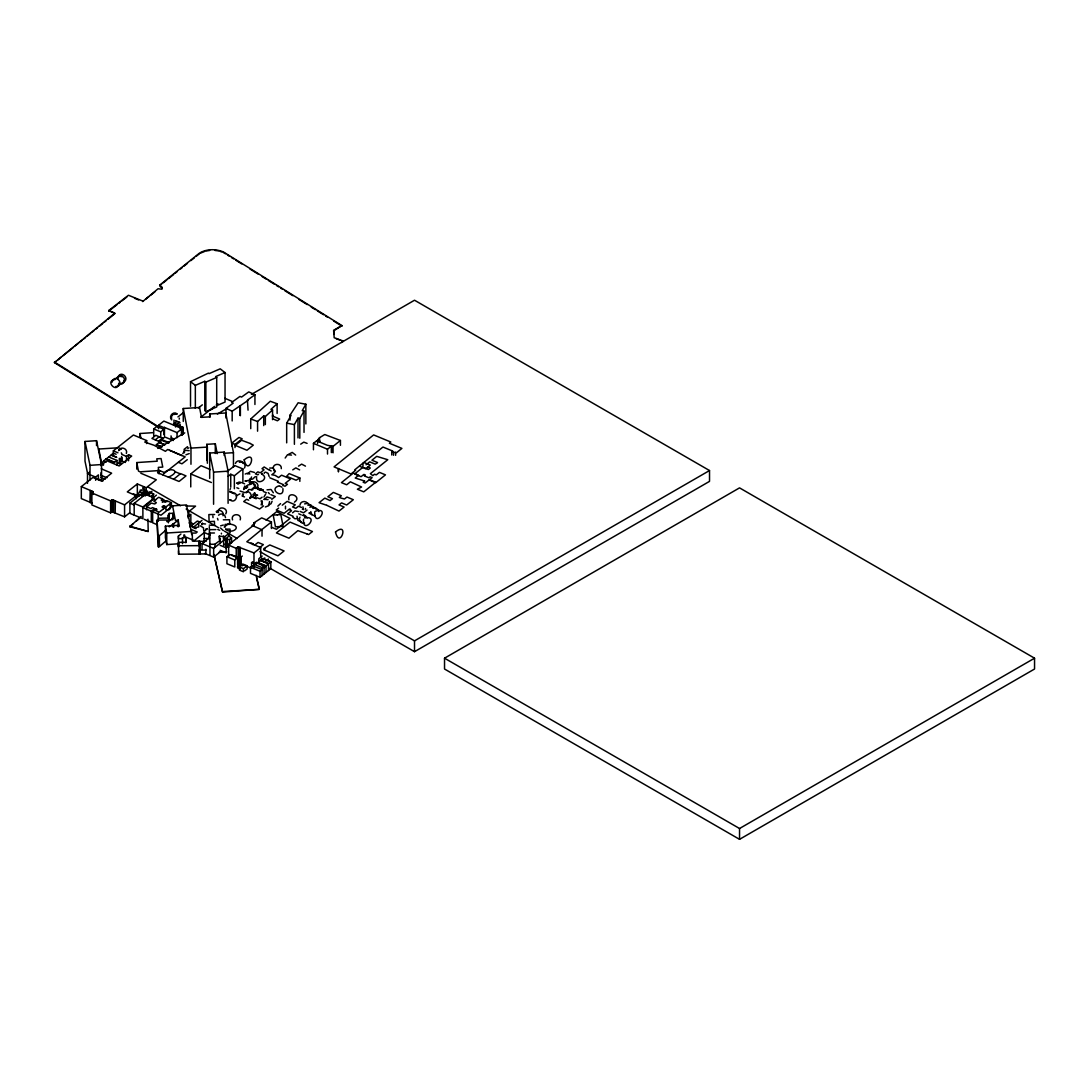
<?xml version="1.0" encoding="UTF-8"?>
<svg xmlns="http://www.w3.org/2000/svg" width="1089" height="1089" viewBox="0 0 1089 1089"><rect width="100%" height="100%" fill="white"/><g stroke="black" fill="none" stroke-linecap="round" stroke-linejoin="round"><path stroke-width="1.5" d="M169.203 526.858L178.46 520.106M165.909 507.42L165.882 509.802L169.081 509.747L169.026 508.74L170.333 508.726L170.279 506.181L173.083 506.14M112.153 382.116C114.781 372.002 126.12 385.805 115.815 386.541M118.02 376.985L117.83 378.727M124.445 379.83L123.356 382.28M126.351 453.46C128.271 448.573 120.321 445.714 118.701 450.696M171.545 416.406L171.545 419.156M179.209 419.156L179.399 418.149M182.802 453.596L185.13 450.302L189.159 450.669M201.955 524.748L202.527 523.06M203.834 531.241L203.452 527.825L200.376 525.81M218.276 511.49C218.753 504.997 229.18 508.386 225.75 513.899M223.027 515.75C224.593 511.83 219.066 508.372 216.262 511.544M244.875 488.171L245.066 486.429M240.193 519.889C242.479 512.973 230.242 512.973 232.529 519.889M246.4 492.786L248.728 489.478L252.757 489.846M256.636 476.56C254.935 487.191 271.134 478.697 261.551 474.014M255.697 488.43L255.316 485.013L252.24 482.999M257.725 487.219C259.291 483.298 253.751 479.841 250.946 483.012M264.219 473.429L264.409 472.422M261.687 503.213L261.115 504.888M265.648 494.093L263.96 497.02M272.1 501.28L271.011 503.731L268.452 504.969M285.168 458.033L287.496 454.726L291.525 455.093M285.481 508.917L285.481 506.154M297.011 516.213L297.896 520.419L301.217 521.658M299.951 505.146C300.088 501.376 305.75 500.055 307.438 503.472M116.591 378.074L119.327 375.528L122.118 375.787M235.401 463.451C237.606 457.557 247.53 462.948 244.494 467.984M207.033 528.682L204.895 530.969M247.625 473.865L250.375 471.319L254.39 472.422M243.609 489.546L244.181 487.123M255.289 476.628L252.539 479.174L249.762 478.915M290.001 420.136L290.001 415.195L298.141 402.78L305.859 404.223L305.859 423.934M286.679 442.855L286.679 423.145L291.049 415.399L290.001 415.195M251.3 489.778L254.036 487.232L258.066 488.335M294.398 444.312L294.398 424.601L298.005 418.176L299.802 418.516L304.022 411.016L302.225 410.689L305.859 404.223M262.272 500.886L262.272 504.969M264.246 499.538L266.996 496.992L271.011 498.095M277.818 506.154L280.554 503.608M299.992 517.193C298.005 520.079 301.231 524.245 304.539 523.156M303.532 519.194C302.266 535.489 320.411 515.043 304.648 517.942M314.735 512.061C314.313 529.39 331.41 505.922 315.252 511.286M173.736 518.16L168.237 521.563L166.876 521.59L166.794 519.97L157.115 520.106L158.368 546.841L159.402 546.569L159.402 535.693L165.827 530.193M159.402 546.569L165.827 541.07M117.163 378.114L119.531 376.222L122.948 376.848M118.402 376.318C121.859 370.287 129.904 379.095 123.547 382.035M171.926 415.739L172.43 414.963M229.997 489.41L230.514 488.634M239.92 493.875L236.095 495.89M243.936 489.002L247.761 486.987M261.687 474.123L262.204 473.347M252.498 489.437L253.016 488.662M250.143 498.531C252.988 495.767 249.871 490.567 246.114 491.779M288.367 454.426L292.192 452.411L295.65 455.093M300.7 444.149L303.79 442.134L307.098 443.373M292.737 469.89L295.813 467.875L299.638 469.89M298.549 466.133L301.639 464.118L305.465 466.133M292.573 512.81L294.928 510.918L298.359 511.544M250.742 428.658L250.742 418.979L270.29 401.256L277.123 403.76L277.123 413.452M257.576 431.176L257.576 421.497L263.729 415.916L265.348 416.502L272.549 409.981L270.93 409.382L277.123 403.76M129.727 526.164L148.213 531.5L129.727 526.722L141.189 516.404M129.727 526.722L133.008 523.932M136.275 521.141L139.555 518.35M163.023 474.954L168.414 477.159C184.232 470.244 166.726 465.752 163.023 474.954L157.619 472.694L159.838 470.884L157.619 472.585M143.176 492.936L143.108 487.872L143.884 487.219M149.724 491.983L147.9 493.48L146.035 492.732L147.736 491.33L146.266 490.731M152.092 498.49L152.092 495.699L154.012 494.107L149.724 492.378M156.448 495.114L154.543 496.679L152.092 495.699M164.099 434.429L164.439 427.392L177.058 432.605L182.026 428.603L163.826 421.075L158.518 425.35L158.518 428.739M252.525 544.541L253.301 543.887L251.042 542.962M112.017 499.769L112.017 511.748L110.615 512.851L91.898 504.956L91.871 491.398L93.286 491.874L91.898 492.977L110.615 500.872L112.017 499.769L113.773 500.3L113.583 512.415L124.582 516.839L129.741 512.769M173.655 479.255L180.583 473.606L186.001 475.893L179.072 481.461L168.414 477.105M391.754 451.962L392.816 451.105L382.947 447.034L354.701 469.863L355.64 470.244L350.998 473.974L334.064 466.882L373.636 434.919L390.828 442.025L389.345 443.223L401.909 448.396L396.614 452.67L391.754 451.962L391.754 455.011M229.561 544.568L229.561 539.572L231.535 537.966L228.513 535.815M231.045 555.009L237.606 557.704L234.788 559.977L234.788 566.974L226.92 563.734L226.92 556.738L229.725 554.464M239.158 556.043L239.158 563.421L237.606 564.701L237.606 557.309L239.158 556.043L241.227 556.901L242.289 556.043M158.695 427.419L54.45 362.623L114.753 313.21L108.75 310.542L114.753 313.21M54.45 362.623L56.179 361.221M57.894 359.833L61.338 357.042M63.067 355.64L73.399 347.268M75.127 345.866L78.571 343.076M80.3 341.687L82.015 340.285M83.744 338.897L85.459 337.495M87.188 336.106L90.632 333.302M92.361 331.914L94.076 330.512M95.805 329.123L97.534 327.721M99.249 326.332L102.693 323.542M104.421 322.14L106.137 320.751M107.865 319.349L114.753 313.768M155.291 439.902L158.708 441.317L162.601 438.227L155.822 435.314L151.929 438.459L155.291 439.847L159.185 436.703M162.601 438.173L158.708 441.317L160.954 442.297M141.733 489.982L139.392 491.86L147.178 495.087L151.916 491.275M258.515 474.246L257.78 474.845L255.343 473.838L257.862 471.823L260.285 472.83L264.028 469.849L262.013 468.678L264.151 466.963L268.711 469.822M224.211 527.062L228.145 523.877C244.453 525.279 232.188 535.312 225.559 529.213M299.843 477.989L296.085 480.195L286.638 476.301L289.184 473.606L299.843 477.989L299.843 481.365M226.566 545.902L226.566 539.232L229.561 539.572M220.169 550.34L226.185 552.831L226.185 546.229L231.358 542.036M259.767 547.549L263.375 544.623L258.039 542.417L254.431 545.33M262.177 556.057L258.828 558.766L258.828 561.788M258.828 561.38L262.177 558.671M264.804 557.922L261.442 560.631L264.763 561.992L268.452 559.011M153.712 435.695L153.712 428.943L156.884 426.398L163.895 429.297L163.895 434.361M160.736 436.907L160.736 431.857L163.895 429.297M135.077 496.366L137.595 494.338L140.195 495.413M140.005 492.065L137.595 494.011L142.809 496.162M190.752 486.933L190.752 473.96L201.002 465.697L210.381 469.59M162.315 502.328L164.534 500.545L161.39 499.238M228.064 476.383L230.732 474.246L234.366 475.757L242.888 468.91L234.897 465.602L226.88 471.714M226.566 539.232L223.653 540.743L223.653 545.739M255.588 562.904L256.446 562.223L266.029 566.212L264.042 567.805M260.012 577.306L260.012 571.249L262.068 569.601L252.417 565.749L250.497 567.301L250.497 573.345L260.012 577.306L270.821 568.621L270.821 561.693L262.857 558.385L260.53 560.236L268.507 563.558L270.821 561.693M159.865 285.005L161.744 287.373L160.287 286.706L159.865 285.005L199.505 253.097C206.651 248.837 215.799 248.755 223.368 251.94L341.919 325.584L333.656 330.825L333.928 334.391M159.865 285.563L161.594 284.175M163.309 282.786L166.767 280.009M168.482 278.621L173.655 274.469M175.383 273.08L177.099 271.692M180.543 268.915L182.271 267.526M184 266.138L187.444 263.361M190.888 260.584L194.332 257.821M196.061 256.432L199.505 253.655M92.143 503.159L90.196 502.682L90.469 490.486L81.321 486.62L81.321 498.599L90.469 502.465L90.469 490.486M134.178 515.111L134.178 503.404L145.45 494.338L154.148 497.959L142.877 507.011L142.877 518.718L129.89 513.327L129.89 503.172L141.162 494.12L145.45 495.903M341.687 342.518L343.471 341.088L334.187 337.74L333.656 330.266L341.919 325.584M144.279 519.303L151.303 522.23L151.303 511.19L153.821 509.162M156.83 524.53L152.664 522.788L152.664 511.748L156.448 508.699M188.914 516.295L188.914 511.571L195.557 506.126L185.675 506.004M188.111 516.485L190.847 514.28L190.847 521.549L189.023 523.019M189.826 526.913L191.963 525.184M192.944 527.621L201.969 520.392M210.313 535.08L204.269 532.575L194.291 540.58L183.714 536.196L184.885 535.257L183.932 534.862M202.037 549.387L202.037 543.574L209.374 537.68M204.936 553.498L213.648 557.105L213.648 548.393L229.139 535.951M213.648 557.105L221.394 550.884M354.578 474.001L362.936 467.29M366.067 464.772L369.702 461.845L375.215 464.132L376.917 463.07L377.57 462.553L371.948 460.211L376.74 456.359L387.752 459.721L370.383 473.674L372.833 475.621L374.575 474.219L376.25 474.913L379.435 472.354L385.465 474.858L375.719 482.699L369.198 479.99L372.139 477.635L370.178 476.819L368.926 477.812L364.298 475.893L365.387 475.022L363.917 474.409L361.072 476.696L355.94 474.559M266.029 565.872L268.507 563.884L260.53 560.576L258.052 562.564L266.029 565.872L266.029 572.474M87.501 483.353L87.501 473.701L89.339 472.231M116.605 457.407L111.173 455.134L103.564 460.892L106.286 462.022M103.564 461.287L100.828 463.478L103.55 464.608M95.655 480.303L95.655 477.091L98.405 474.899L98.405 479.718M108.818 457.012L116.972 460.416L114.386 462.485L106.232 459.095M181.455 435.287L181.455 429.189L182.489 428.358L181.387 427.895L182.639 426.888L176.581 425.881L177.834 424.873L176.745 424.411L179.304 422.382M112.017 511.748L112.957 511.939L112.957 499.96M313.455 449.784L313.455 443.359L316.613 440.827L327.326 445.292L333.043 446.381L340.435 440.473L324.794 434.525L319.553 437.683L319.553 440.909M319.417 441.998L320.234 441.344L317.566 440.215L317.566 443.441M327.503 454.045L327.503 449.226L331.328 446.163L331.328 452.602M236.231 558.208L236.231 548.352L238.055 546.896L253.982 552.913L260.693 547.563L246.808 541.737L261.728 529.513M254.036 567.492L254.036 564.279L256.01 562.7L264.042 566.021L264.042 574.066M262.068 575.659L262.068 567.614L264.042 566.021M142.659 301.585L158.055 288.762L161.975 289.211L161.853 287.714M145.735 299.135L148.812 296.671M150.35 295.446L154.965 291.77M179.304 422.437L176.745 424.479L173.124 424.479L176.949 421.443M274.809 472.367L271.814 474.763L275.081 475.349L278.648 477.527L281.575 475.185L290.668 478.969L285.195 483.353L287.469 484.306L285.019 486.266L282.786 485.34L283.589 484.7L277.409 482.128L278.389 481.352L269.854 477.799M262.095 497.169L260.053 498.803L257.099 497.823M307.003 510.06L303.518 512.837L300.088 511.394M177.725 426.357L180.27 424.329M185.906 454.821L189.227 453.582M236.558 483.298L239.131 482.059L241.2 482.441M245.202 481.27L249.231 480.167L251.967 482.713M249.885 480.644L251.586 476.968M218.549 515.192C220.795 512.688 225.355 514.294 225.518 517.643M317.566 440.215L319.553 437.683M249.749 498.027L253.07 496.802L256.146 498.816M271.774 499.334L275.313 496.53L270.889 494.665M253.955 526.055L253.955 522.802L261.687 517.874L271.42 521.971L271.42 528.478M228.622 556.642L228.622 545.153L232.297 541.778L252.934 525.81L261.728 529.676L271.42 521.971M278.661 508.073L276.266 509.992L284.12 513.287L289.592 508.931L290.6 509.353L289.797 509.992L291.553 510.727L287.564 513.899L293.036 516.186M282.269 505.201L287.088 501.389L295.282 504.833L292.587 506.97L295.813 508.318L298.495 506.181L301.408 507.406M266.084 520.106L276.688 511.667L290.055 518.446L276.429 529.281L271.42 527.185M251.573 567.328L251.573 562.632L252.73 561.72M113.351 455.338L113.351 450.846L133.403 435.001L146.661 440.582L144.769 442.093L153.93 445.224L165.405 451.309L167.706 449.471L185.171 456.836L164.97 472.803L158.232 469.972M177.943 416.924L183.211 412.758M198.389 407.967L202.336 404.849M178.419 545.249L178.46 547.086L178.405 536.047L180.924 534.046M191.011 526.041L197.313 521.046L198.62 521.604L198.702 527.008L194.264 527.648M263.511 505.909L259.55 509.053L243.718 501.553L246.577 499.279L248.741 500.191M100.733 465.616L106.858 460.783L119.164 465.969L131.687 456.087L128.584 454.766L126.501 456.4L126.501 460.906M81.321 486.62L92.919 477.458L101.604 481.12L111.65 473.184L101.263 468.801M140.835 473.252L156.326 479.786L146.28 487.722L137.337 483.938L127.277 491.888L136.22 495.658L124.582 504.86L113.773 500.3M200.757 417.237L214.519 406.401M216.248 405.054L217.963 403.706M211.075 409.668L212.804 408.321M273.203 415.249L272.304 415.957L279.642 419.047L277.436 420.79L273.108 418.979M231.807 446.231L231.807 443.087L238.995 437.438L242.18 438.799L234.993 444.448L234.993 447.579M247.162 565.817L243.432 568.676L243.432 571.779L239.471 570.091L239.471 566.988L243.106 564.129L247.162 565.817L247.162 568.921L244.671 570.827M146.634 509.815L146.634 506.78L151.33 503.104L154.747 503.976L156.367 502.723L153.794 501.076L158.681 497.265L162.901 499.061L161.322 500.314L165.174 502.288L167.066 500.817L171.422 502.682L171.422 505.718M171.422 502.682L166.141 506.793L163.581 505.704L162.016 506.916L164.575 508.019L159.253 512.17L155.564 510.591L156.966 509.502L152.433 507.569L151.031 508.658L146.634 506.78M108.75 310.542L128.461 295.242L142.659 301.027M108.75 311.1L116.959 304.729M118.606 303.45L120.239 302.17M121.886 300.891L126.814 297.066M187.267 459.681L181.945 463.819L178.351 462.321M240.383 569.111L237.606 567.927L237.606 566.307L239.866 564.565L242.643 565.749M113.583 512.415L112.957 511.939M224.824 539.763L224.824 536.618L230.133 532.589L230.01 529.118L225.763 529.159M214.438 532.984L209.537 533.038L209.959 544.296L214.941 544.228L220.291 540.253L219.284 536.142L224.824 536.618M226.008 418.094L226.008 408.361L233.182 403.161L231.644 402.44L240.002 396.396L241.54 397.104L248.755 391.904L254.935 394.749L254.935 404.482M254.935 394.749L247.448 400.153L248.047 410.158M232.175 420.939L232.175 411.206L248.047 400.425M122.758 382.756L121.505 383.382M173.042 414.487L177.071 414.106M118.647 449.961L121.355 449.199M157.796 448.437L184.749 432.877M217.364 414.038L227.288 408.307M251.409 394.381L414.514 300.224L709.524 470.543L709.524 481.365L414.514 651.685L269.841 568.159M187.73 448.423L188.982 447.797M245.229 474.028L247.176 473.279L249.885 474.028M237.824 484.197L239.063 483.57M249.531 483.761L250.769 483.135M253.628 488.185L254.867 487.559M254.145 488.389L256.106 487.627M267.009 489.846L271.038 489.478L273.366 492.786M220.631 525.81L223.34 525.061M294.398 502.179C302.824 496.679 286.924 489.914 288.871 499.878M304.593 503.894L308.01 503.281L310.76 505.827M309.807 507.161L313.224 506.548L315.973 509.094M259.917 551.606L414.514 640.863L709.524 470.543M444.53 658.192L739.54 487.872L1034.55 658.192L1034.55 669.014L739.54 839.333L444.53 669.014L444.53 658.192L739.54 828.511L1034.55 658.192M200.744 253.029L204.773 251.382M190.521 406.251L190.521 381.667L208.367 373.132L209.047 373.65L220.223 368.817L225.042 372.533L225.042 402.059L216.97 405.544M190.521 381.667L195.339 385.37L204.786 381.3L205.862 382.13L205.862 411.642M205.862 382.13L216.711 377.447L216.711 406.959L207.414 410.975M225.042 372.533L215.636 376.603L216.711 377.447M239.349 462.267L242.126 462.022L243.065 463.451M269.718 468.039L273.108 468.039L275.435 471.346M236.871 483.23L239.648 482.972M248.877 482.019L252.907 482.386L254.608 486.062M255.779 488.403L257.848 488.022L260.407 489.26M257.412 489.056L261.428 489.424M258.365 489.424L262.885 489.982M258.855 489.614L260.924 489.233M259.931 490.05L263.32 490.05M256.827 494.828L253.438 494.828M256.323 495.549L257.644 495.155M201.506 523.632L205.535 524M264.028 499.252L268.057 499.633M307.833 505.173L311.223 505.173L313.564 508.481M313.115 508.291L315.892 508.032L318.26 509.911M297.719 518.527L294.928 518.772L292.573 516.894M159.402 535.693L157.66 535.366L157.115 520.106M206.352 250.974L209.687 250.443M169.326 519.793L169.244 513.382L172.756 513.341L172.824 518.255M187.567 446.667L184.109 449.335L184.49 452.765M239.948 482.876L240.669 482.74M229.752 492.051L231.93 492.051L234.285 493.93M278.702 485.953C267.935 489.437 284.256 500.042 282.895 488.634M253.165 497.632L255.942 497.877M207.073 529.036L205.617 529.172M302.361 515.301L305.138 515.56L307.275 517.847M168.455 519.916L169.748 519.712M218.862 552.368L226.743 551.783M213.988 554.451L222.469 591.531L259.25 589.367L222.469 592.089L214.383 556.683M101.549 464.54L96.526 440.677L84.996 441.467L90.006 465.33L101.549 464.54L101.549 479.269M140.005 436.852L140.005 433.517L153.399 432.632M136.778 469.114L136.778 462.566L157.238 461.205L156.762 458.837L161.063 458.551L162.765 467.086L158.313 467.372L158.953 473.851M158.953 470.571L139.977 471.836L138.466 471.074L136.778 462.566M178.419 543.806L166.753 544.568L165.405 537.707L165.405 526.164L177.316 525.388L177.48 526.232L179.317 526.123L178.16 520.243L175.438 520.433L172.579 505.841L186.546 504.928L191.759 534.685M209.687 478.411L209.687 453.038L224.198 452.085L228.091 471.169L228.091 503.309M209.687 453.038L213.58 472.122L228.091 471.169M165.405 526.164L166.753 533.025L191.759 531.391M207.373 538.361L204.038 538.579L204.038 542.063M183.265 421.443L183.265 408.511L199.559 407.49L201.479 417.373L210.259 416.815L209.701 413.983L225.736 412.976L233.454 452.684L233.454 467.235M119.082 447.729L98.8 449.036L98.8 451.581M217.215 453.705L215.295 443.781L206.815 444.326L206.815 460.484M183.265 408.511L190.97 448.11L207.359 447.089L207.359 463.247M223.708 453.296L233.454 452.684M168.427 522.829L168.305 515.07L169.326 515.056L169.244 513.382M172.824 515.111L173.832 515.083L173.954 518.065M209.238 525.143L214.56 525.402L214.41 521.332L209.115 521.685L208.857 514.566L214.628 514.498M158.082 513.123L158.3 518.228L168.427 518.105L168.305 515.07M223.327 519.807L229.548 519.739L229.711 524.354L225.096 524.408L225.192 527.008M209.306 526.654L209.415 529.676L215.908 529.594M196.183 533.066L192.277 533.079L192.44 541.138L199.246 541.097L199.341 545.643L178.61 545.78L178.542 542.349L185.92 542.308L185.824 537.68L182.503 537.694L182.516 543.683M178.542 550.789L178.61 554.206L199.341 554.07L199.246 541.097M200.09 545.249L200.09 541.369L206.148 541.342M205.903 550.054L200.213 550.068L200.213 553.961L205.903 553.933L205.903 549.224M115.121 379.517C104.176 380.728 117.503 394.327 118.783 383.205M255.575 487.423L259.931 489.642M232.393 492.773C240.288 492.432 235.564 505.119 229.833 499.66M250.048 497.21L253.369 495.971L254.445 492.786M231.208 500.042L229.752 499.905M265.348 506.984L268.656 505.745L269.555 501.553M216.493 512.198L218.562 512.592M309.153 512.905L309.902 512.905M315.184 516.023L311.876 514.784L310.787 511.585M215.023 250.443L218.685 250.892M194.278 528.26L196.088 528.573M119.531 384.077C123.288 385.302 126.406 380.102 123.561 377.339M286.679 423.145L294.398 424.601M265.512 472.109L268.085 473.347L269.174 476.533M279.451 485.953L282.01 487.191M251.559 484.033L247.53 485.136L246.441 488.321M256.323 487.423L258.175 488.022M236.844 487.777L238.804 488.525M254.867 495.413L256.106 495.74M303.613 509.584L302.293 509.189M311.767 514.525L309.208 513.287M217.759 529.513L219.706 530.275M220.25 251.423L221.816 251.954M250.742 418.979L257.576 421.497M100.651 477.499L105.143 479.31M101.046 475.335L107.021 477.758M172.062 519.739L171.953 518.269L173.954 518.241L173.832 515.083M140.141 490.091L141.447 490.622M134.546 298.277L138.602 299.924M120.348 460.388L125.453 462.471M117.639 462.961L120.77 464.241M363.957 462.485L370.26 465.085L365.713 468.774L359.683 466.296M173.355 440.514L164.834 437.002L161.676 439.561L168.781 442.488M168.781 443.209L161.676 440.283L156.353 444.652L162.043 446.994L156.353 444.72M240.043 491.044L245.066 492.677M175.057 471.7L180.284 473.851M231.045 554.614L237.606 557.309M226.92 556.738L234.788 559.977M164.099 427.664L158.518 425.35M153.712 428.943L160.736 431.857M190.752 473.96L211.402 482.522M138.984 496.148L133.443 493.862M226.185 546.229L228.772 547.291M220.169 545.344L226.185 547.835M367.578 466.868L370.301 467.998L368.381 469.536L364.298 467.848M171.204 437.846L174.131 439.058M243.473 493.957L242.371 494.011L243.078 495.1L242.044 495.931L244.481 496.938M145.722 491.629L149.506 493.208L149.506 495.958M198.77 521.495L200.09 522.053M189.962 525.715L195.312 527.934M134.178 503.404L142.877 507.011M152.664 511.748L160.995 515.22L172.511 505.963L169.734 504.82M223.653 544.078L228.404 546.038M254.036 564.279L262.068 567.614M202.037 543.574L213.648 548.393M250.497 567.301L260.012 571.249M241.989 482.726L244.617 483.829M116.115 454.263L113.392 453.133L111.173 454.916L116.605 457.176M106.232 458.768L114.386 462.158M100.828 463.805L103.55 464.935M155.713 499.987L153.576 499.089L142.877 507.678L151.303 511.19M87.501 473.701L95.655 477.091M129.89 503.172L134.178 504.956M262.857 558.711L270.821 562.019M191.433 529.594L197.34 532.058M251.573 562.632L256.01 564.47M313.455 443.359L327.503 449.226M181.455 429.189L182.775 429.747M269.323 469.876L271.175 470.979M246.468 481.256L245.229 480.644M261.142 489.165L262.245 489.614M254.254 495.155L255.384 495.618M298.781 513.817L301.068 514.784M229.752 491.112L232.12 493.004M253.955 522.802L254.962 523.224L251.995 525.592L252.934 525.987M220.536 528.015L223.272 530.574M336.052 338.529L339.754 340.081M175.492 420.681L179.984 422.573M169.557 450.315L174.363 452.33M181.917 455.624L174.363 452.439M263.497 491.561L266.451 492.8M121.914 454.481L126.501 456.4M228.622 545.153L236.231 548.352M91.871 491.398L90.196 490.69M250.892 568.036L240.084 563.489L240.084 547.073M224.851 398.288L231.984 401.31M231.807 443.087L234.993 444.448M113.351 450.846L117.925 452.793M239.471 566.988L243.432 568.676M162.887 499.81L167.162 501.648M97.152 478.507L102.938 480.984M237.606 566.307L240.383 567.505M226.008 408.361L232.175 411.206M176.949 413.752C173.246 410.798 168.264 416.583 171.681 419.878M246.441 487.763L244.685 486.143M255.779 495.754L254.527 494.896M254.785 495.359L253.016 494.311M147.873 486.919L180.488 505.745M186.165 509.026L218.78 527.866M224.457 531.133L237.225 538.511M190.412 522.298L193.257 523.945M223.368 252.498L225.423 253.764M227.465 255.03L229.507 256.296M231.549 257.576L233.59 258.842M235.632 260.108L241.772 263.919M249.939 268.997L258.12 274.074M262.204 276.62L266.301 279.152M268.343 280.431L274.469 284.243M276.511 285.509L278.553 286.775M280.608 288.041L282.65 289.32M284.692 290.586L292.859 295.663M298.999 299.475L307.166 304.552M311.263 307.098L315.347 309.63M317.389 310.91L323.528 314.707M325.57 315.987L327.612 317.253M333.738 321.064L341.919 326.142M54.45 362.065L158.695 426.861M268.33 492.582L269.459 493.848M303.777 514.77L304.866 517.221M273.815 470.339L274.333 471.115M262.041 489.9L262.558 490.676M258.896 488.662L259.413 489.437M255.643 494.774L256.16 495.549M121.274 452.861L121.791 453.637M303.477 509.244L302.905 506.834M261.115 500.79L261.687 502.478M218.031 520.052L217.46 518.378M256.174 575.332L259.25 588.822M256.555 577.565L259.25 589.367M87.665 473.838L84.996 461.096L84.996 441.467M171.014 435.886L171.899 440.255M140.005 433.517L140.862 437.86M206.815 444.326L207.359 447.089M318.641 510.578L318.832 511.585M255.071 493.086L255.275 494.107M246.55 486.062L246.754 487.069M213.036 517.643L212.845 515.9M152.337 493.358L152.909 496.298M101.508 463.084L98.8 449.036M161.744 286.815L161.853 288.258M143.108 487.872L144.687 489.138L144.687 493.535M209.238 536.128L209.36 539.15M147.927 519.208L148.213 531.5M199.246 549.537L199.341 554.07M178.405 536.047L178.46 538.647L182.516 538.619L182.503 537.694M200.09 541.369L200.213 553.961M739.54 828.511L739.54 839.333M414.514 640.863L414.514 651.685M395.62 452.262L395.62 455.311M393.524 452.207L393.524 455.256M362.977 463.179L362.977 466.228M340.435 440.473L340.435 445.306M338.529 468.542L338.529 471.605M338.38 468.665L338.38 471.714M333.043 446.381L333.043 452.82M331.737 445.837L331.737 452.275M305.505 508.481L305.505 509.216M304.022 411.016L304.022 432.374M299.802 418.516L299.802 438.227M298.005 418.176L298.005 437.901M281.302 468.665C282.01 462.961 272.536 462.961 273.244 468.665M272.549 409.981L272.549 419.66M268.507 563.558L268.507 570.486M265.348 416.502L265.348 424.574M263.729 415.916L263.729 425.595M262.027 529.635L262.027 536.196M260.693 547.563L260.693 557.418M253.982 552.913L253.982 562.768M242.888 468.91L242.888 481.869M241.227 556.901L241.227 564.279M240.383 405.966L240.383 415.699M239.798 405.693L239.798 415.426M239.866 564.565L239.866 566.171M239.526 547.508L239.526 563.925L238.055 563.312L238.055 546.896M234.366 475.757L234.366 488.73M231.535 537.966L231.535 542.962M230.732 474.246L230.732 487.219M227.315 538.633L227.315 546.964M225.872 538.946L225.872 545.616M224.198 452.085L224.198 455.474M223.422 536.087L223.422 539.232M221.407 533.215L221.407 533.95M220.25 539.096L220.291 543.397M219.284 536.142L219.284 539.286M215.295 443.781L215.295 453.487M214.941 544.228L214.941 547.372M213.58 472.122L213.58 504.261M209.959 544.296L209.959 555.281M209.701 413.983L209.701 417.21M209.415 529.676L209.415 532.82M209.537 533.038L209.415 539.096M204.786 381.3L204.786 410.812M204.269 532.575L204.269 538.374M195.339 385.37L195.339 408.334M190.97 448.11L190.97 464.268M190.534 523.605L190.534 526.722M188.111 515.151L188.111 518.01M185.824 537.68L185.824 542.744M183.265 427.895L183.265 434.361M182.639 426.888L182.775 434.32M182.489 428.358L182.489 434.457M182.026 428.603L182.026 435.369M180.298 425.908L180.298 428.957M178.542 542.349L178.61 554.206M178.16 520.243L178.16 526.845M177.058 432.605L177.058 437.683M175.56 423.975L175.56 426.997M173.995 420.055L173.995 423.444M173.627 524.027L173.627 527.144M173.069 523.823L173.069 527.144M172.756 513.341L172.756 519.644M170.619 503.118L170.619 506.113M166.753 533.025L166.753 544.568M164.439 427.392L164.439 435.845M163.581 505.704L163.581 508.74M158.3 518.228L158.3 521.386M158.368 535.965L158.368 546.841M146.661 440.582L146.661 443.577M146.28 487.722L146.28 493.712M137.337 483.938L137.337 495.931M136.22 495.658L136.22 498.653M128.584 454.766L128.584 460.756M124.582 504.86L124.582 516.839M121.914 457.475L121.914 460.47M121.546 456.522L121.546 461.273M120.865 458.306L120.865 462.811M119.327 458.306L119.327 463.165M116.972 460.416L116.972 465.044M115.366 500.967L115.175 513.096M112.793 500.096L112.793 512.075M110.615 500.872L110.615 512.851M101.046 472.721L101.046 476.029M96.526 440.677L96.526 445.592M92.919 491.507L92.919 494.501M92.143 491.18L92.143 494.175M90.006 465.33L90.006 480.058M244.181 459.83C248.428 477.908 258.42 448.396 244.181 459.83M335.494 531.99C339.754 550.068 349.732 520.556 335.494 531.99M250.211 443.482L253.288 445.142L246.972 450.247L235.278 445.374L241.595 440.269L250.211 443.482M326.782 505.31L319.05 502.682L324.821 498.122L330.049 500.572L332.458 498.68L327.857 496.734L333.329 492.391L341.347 495.767L339.319 497.374L340.871 498.027L344.492 498.98L346.942 497.033L353.326 499.728L346.656 505.01L341.592 502.887L339.033 504.901L344.097 507.038L338.992 511.081L326.782 505.31M364.611 481.039L363.154 482.223L365.155 483.053L369.416 479.636L375.719 482.25L363.753 491.86L357.41 489.233L361.562 487.014L350.372 481.814L346.67 484.782L341.442 482.618L353.353 473.048L358.676 475.253L355.218 478.03L364.611 481.039M264.79 548.938L263.688 549.822L277.954 555.812L284.079 550.939L269.813 544.936L263.892 548.557L264.79 548.938M306.826 533.828L297.855 530.642L288.953 538.184L276.429 532.916L290.042 522.094L312.461 531.514L308.595 534.576L306.826 533.828M277.246 514.852L273.189 515.124L275.49 526.831L283.126 526.341L280.826 514.621L277.246 514.852M164.752 444.734L159.062 442.406L164.752 444.788"/></g></svg>
